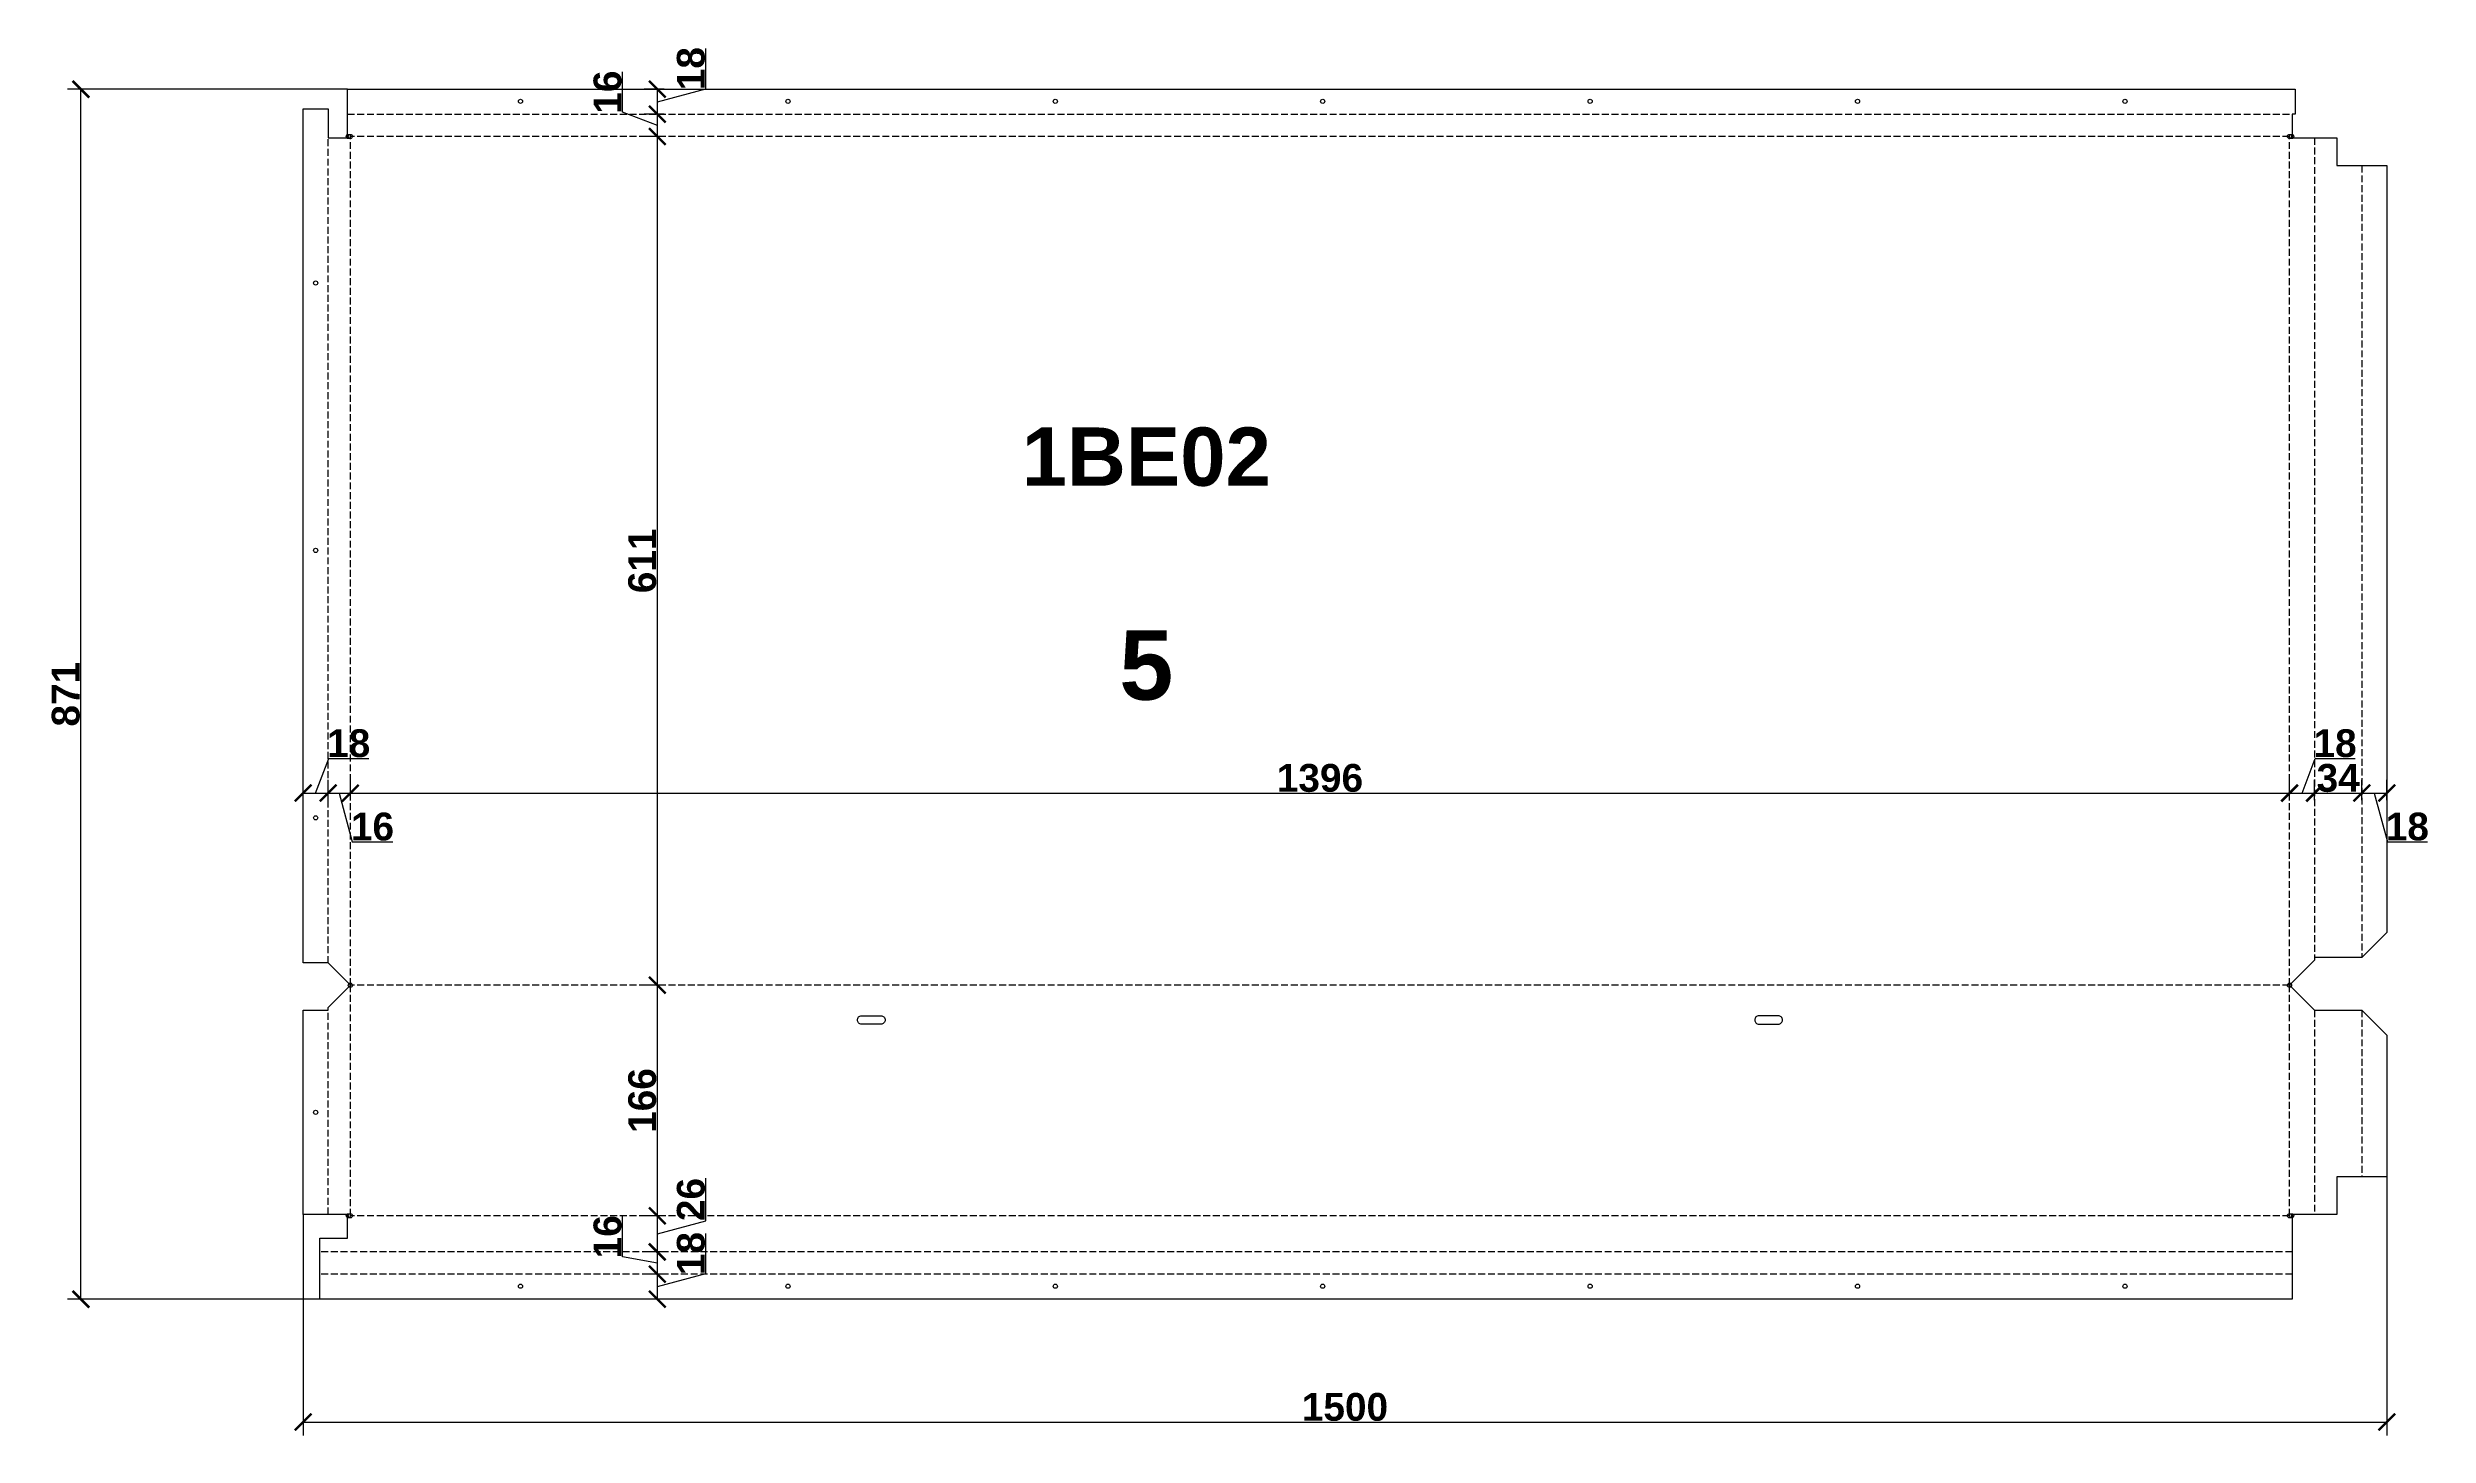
# Model space of a CAD drawing. Header units: millimetres. Extents: x -19407 to -17693, y -10137 to -9138.
import ezdxf
from ezdxf.enums import TextEntityAlignment as Align

# ---------------------------------------------------------------- set-up
doc = ezdxf.new("R2010")
doc.units = ezdxf.units.MM
doc.linetypes.add('CncKadLineStyle_Dot', pattern=[7, 5, -2, 0])
doc.linetypes.add('DASHED', pattern=[7, 5, -2, 0])
doc.layers.get('Defpoints').update_dxf_attribs({"color": 3, "lineweight": 0})
for name, color, linetype in [('KNA - BendingIN', 162, 'Continuous'), ('KNA - BendingOUT', 10, 'Continuous'), ('KNA - Contour', 7, 'Continuous'), ('KNA - Dimensions', 134, 'Continuous')]:
    doc.layers.add(name, color=color, linetype=linetype)
doc.layers.add('KNA - PanName', color=7, linetype='Continuous', plot=False)
doc.layers.add('KNA - PanQty', color=40, linetype='Continuous', lineweight=5, plot=False)
doc.styles.add('KNA', font='arialbd.ttf', dxfattribs={"height": 20})
doc.styles.add('MtXpl_ISOCPEUR', font='arialbd.ttf')
doc.dimstyles.new('1 к 30', dxfattribs={"dimscale": 25, "dimtxt": 20, "dimasz": 40, "dimexe": 32, "dimexo": 0, "dimgap": 2, "dimtad": 1, "dimdec": 0, "dimzin": 9, "dimtxsty": 'KNA', "dimblk": 'ARCHTICK', "dimcen": 5, "dimadec": 1, "dimazin": 0, "dimtfac": 1, "dimtdec": 0, "dimtmove": 1, "dimatfit": 3, "dimldrblk": 'OBLIQUE', "dimfxl": 1, "dimarcsym": 1})

# ---------------------------------------------------------------- blocks, each defined once
blk = doc.blocks.new('_ArchTick')
at = {"color": 0, "linetype": 'ByBlock', "const_width": 0.15}
blk.add_lwpolyline([(-0.5, -0.5), (0.5, 0.5)], dxfattribs=at)
blk = doc.blocks.new('*D16')
at = {"layer": 'Defpoints', "color": 0, "transparency": 16777216}
for p in [(-17722.7, -9950.6), (-19222.7, -9977.6), (-17722.7, -10127.1)]:
    blk.add_point(p, dxfattribs=at)
at = {"layer": 'KNA - Dimensions', "color": 0, "lineweight": -2, "transparency": 16777216}
for p, q in [((-17722.7, -9950.6), (-17722.7, -10136.7)), ((-19222.7, -9977.6), (-19222.7, -10136.7)), ((-19222.7, -10127.1), (-17722.7, -10127.1))]:
    blk.add_line(p, q, dxfattribs=at)
at = {"layer": 'KNA - Dimensions', "color": 0, "lineweight": -2, "transparency": 16777216, "xscale": 12, "yscale": 12, "zscale": 12, "rotation": 180}
blk.add_blockref('_ArchTick', (-19222.7, -10127.1), dxfattribs=at)
at = {"layer": 'KNA - Dimensions', "color": 0, "lineweight": -2, "transparency": 16777216, "xscale": 12, "yscale": 12, "zscale": 12}
blk.add_blockref('_ArchTick', (-17722.7, -10127.1), dxfattribs=at)
at = {"layer": 'KNA - Dimensions', "color": 0, "transparency": 16777216, "insert": (-18472.7, -10116.3), "char_height": 20, "attachment_point": 5, "style": 'KNA'}
blk.add_mtext('1500', dxfattribs=at)
blk = doc.blocks.new('_Oblique')
at = {"color": 0, "linetype": 'ByBlock', "lineweight": -2}
blk.add_line((-0.5, -0.5), (0.5, 0.5), dxfattribs=at)
blk = doc.blocks.new('*D15')
at = {"layer": 'Defpoints', "color": 0, "transparency": 16777216}
for p in [(-19382.7, -9167.6), (-19190.7, -9167.6), (-19210.7, -10038.6)]:
    blk.add_point(p, dxfattribs=at)
at = {"layer": 'KNA - Dimensions', "color": 0, "lineweight": -2, "transparency": 16777216}
for p, q in [((-19190.7, -9167.6), (-19392.3, -9167.6)), ((-19382.7, -10038.6), (-19382.7, -9167.6)), ((-19210.7, -10038.6), (-19392.3, -10038.6))]:
    blk.add_line(p, q, dxfattribs=at)
at = {"layer": 'KNA - Dimensions', "color": 0, "lineweight": -2, "transparency": 16777216, "xscale": 12, "yscale": 12, "zscale": 12}
for p, rotation in [((-19382.7, -9167.6), 90), ((-19382.7, -10038.6), 270)]:
    blk.add_blockref('_ArchTick', p, dxfattribs=dict(at, rotation=rotation))
at = {"layer": 'KNA - Dimensions', "color": 0, "transparency": 16777216, "insert": (-19393.5, -9603.1), "char_height": 20, "attachment_point": 5, "rotation": 90, "style": 'KNA'}
blk.add_mtext('871', dxfattribs=at)
blk = doc.blocks.new('*D14')
at = {"layer": 'Defpoints', "color": 0, "transparency": 16777216}
for p in [(-18967.7, -9167.6), (-18962.7, -9167.6), (-18962.7, -9185.6)]:
    blk.add_point(p, dxfattribs=at)
at = {"layer": 'KNA - Dimensions', "color": 0, "lineweight": -2, "transparency": 16777216}
for p, q in [((-18932.7, -9167.2), (-18932.7, -9138.4)), ((-18962.7, -9167.6), (-18977.3, -9167.6)), ((-18967.7, -9176.6), (-18932.7, -9167.2)), ((-18967.7, -9185.6), (-18967.7, -9167.6)), ((-18962.7, -9185.6), (-18977.3, -9185.6))]:
    blk.add_line(p, q, dxfattribs=at)
at = {"layer": 'KNA - Dimensions', "color": 0, "lineweight": -2, "transparency": 16777216, "xscale": 12, "yscale": 12, "zscale": 12}
for p, rotation in [((-18967.7, -9167.6), 90), ((-18967.7, -9185.6), 270)]:
    blk.add_blockref('_ArchTick', p, dxfattribs=dict(at, rotation=rotation))
at = {"layer": 'KNA - Dimensions', "color": 0, "transparency": 16777216, "insert": (-18943.5, -9152.8), "char_height": 20, "attachment_point": 5, "rotation": 90, "style": 'KNA'}
blk.add_mtext('18', dxfattribs=at)
blk = doc.blocks.new('*D13')
at = {"layer": 'Defpoints', "color": 0, "transparency": 16777216}
for p in [(-18967.7, -9185.6), (-18962.7, -9185.6), (-18962.7, -9201.6)]:
    blk.add_point(p, dxfattribs=at)
at = {"layer": 'KNA - Dimensions', "color": 0, "lineweight": -2, "transparency": 16777216}
for p, q in [((-18992.7, -9184.2), (-18992.7, -9155.1)), ((-18967.7, -9193.6), (-18992.7, -9184.2)), ((-18962.7, -9185.6), (-18977.3, -9185.6)), ((-18967.7, -9201.6), (-18967.7, -9185.6)), ((-18962.7, -9201.6), (-18977.3, -9201.6))]:
    blk.add_line(p, q, dxfattribs=at)
at = {"layer": 'KNA - Dimensions', "color": 0, "lineweight": -2, "transparency": 16777216, "xscale": 12, "yscale": 12, "zscale": 12}
for p, rotation in [((-18967.7, -9185.6), 90), ((-18967.7, -9201.6), 270)]:
    blk.add_blockref('_ArchTick', p, dxfattribs=dict(at, rotation=rotation))
at = {"layer": 'KNA - Dimensions', "color": 0, "transparency": 16777216, "insert": (-19003.5, -9169.7), "char_height": 20, "attachment_point": 5, "rotation": 90, "style": 'KNA'}
blk.add_mtext('16', dxfattribs=at)
blk = doc.blocks.new('*D12')
at = {"layer": 'Defpoints', "color": 0, "transparency": 16777216}
for p in [(-18967.7, -9201.6), (-18962.7, -9201.6), (-18962.7, -9812.6)]:
    blk.add_point(p, dxfattribs=at)
at = {"layer": 'KNA - Dimensions', "color": 0, "lineweight": -2, "transparency": 16777216}
for p, q in [((-18962.7, -9201.6), (-18977.3, -9201.6)), ((-18967.7, -9812.6), (-18967.7, -9201.6)), ((-18962.7, -9812.6), (-18977.3, -9812.6))]:
    blk.add_line(p, q, dxfattribs=at)
at = {"layer": 'KNA - Dimensions', "color": 0, "lineweight": -2, "transparency": 16777216, "xscale": 12, "yscale": 12, "zscale": 12}
for p, rotation in [((-18967.7, -9201.6), 90), ((-18967.7, -9812.6), 270)]:
    blk.add_blockref('_ArchTick', p, dxfattribs=dict(at, rotation=rotation))
at = {"layer": 'KNA - Dimensions', "color": 0, "transparency": 16777216, "insert": (-18978.5, -9507.1), "char_height": 20, "attachment_point": 5, "rotation": 90, "style": 'KNA'}
blk.add_mtext('611', dxfattribs=at)
blk = doc.blocks.new('*D11')
at = {"layer": 'Defpoints', "color": 0, "transparency": 16777216}
for p in [(-18967.7, -9812.6), (-18962.7, -9812.6), (-18962.7, -9978.6)]:
    blk.add_point(p, dxfattribs=at)
at = {"layer": 'KNA - Dimensions', "color": 0, "lineweight": -2, "transparency": 16777216}
for p, q in [((-18962.7, -9812.6), (-18977.3, -9812.6)), ((-18967.7, -9978.6), (-18967.7, -9812.6)), ((-18962.7, -9978.6), (-18977.3, -9978.6))]:
    blk.add_line(p, q, dxfattribs=at)
at = {"layer": 'KNA - Dimensions', "color": 0, "lineweight": -2, "transparency": 16777216, "xscale": 12, "yscale": 12, "zscale": 12}
for p, rotation in [((-18967.7, -9812.6), 90), ((-18967.7, -9978.6), 270)]:
    blk.add_blockref('_ArchTick', p, dxfattribs=dict(at, rotation=rotation))
at = {"layer": 'KNA - Dimensions', "color": 0, "transparency": 16777216, "insert": (-18978.5, -9895.6), "char_height": 20, "attachment_point": 5, "rotation": 90, "style": 'KNA'}
blk.add_mtext('166', dxfattribs=at)
blk = doc.blocks.new('*D10')
at = {"layer": 'Defpoints', "color": 0, "transparency": 16777216}
for p in [(-18967.7, -9978.6), (-18962.7, -9978.6), (-18962.7, -10004.6)]:
    blk.add_point(p, dxfattribs=at)
at = {"layer": 'KNA - Dimensions', "color": 0, "lineweight": -2, "transparency": 16777216}
for p, q in [((-18932.7, -9982.2), (-18932.7, -9951.6)), ((-18962.7, -9978.6), (-18977.3, -9978.6)), ((-18967.7, -10004.6), (-18967.7, -9978.6)), ((-18967.7, -9991.6), (-18932.7, -9982.2)), ((-18962.7, -10004.6), (-18977.3, -10004.6))]:
    blk.add_line(p, q, dxfattribs=at)
at = {"layer": 'KNA - Dimensions', "color": 0, "lineweight": -2, "transparency": 16777216, "xscale": 12, "yscale": 12, "zscale": 12}
for p, rotation in [((-18967.7, -9978.6), 90), ((-18967.7, -10004.6), 270)]:
    blk.add_blockref('_ArchTick', p, dxfattribs=dict(at, rotation=rotation))
at = {"layer": 'KNA - Dimensions', "color": 0, "transparency": 16777216, "insert": (-18943.5, -9966.9), "char_height": 20, "attachment_point": 5, "rotation": 90, "style": 'KNA'}
blk.add_mtext('26', dxfattribs=at)
blk = doc.blocks.new('*D9')
at = {"layer": 'Defpoints', "color": 0, "transparency": 16777216}
for p in [(-18967.7, -10004.6), (-18962.7, -10004.6), (-18962.7, -10020.6)]:
    blk.add_point(p, dxfattribs=at)
at = {"layer": 'KNA - Dimensions', "color": 0, "lineweight": -2, "transparency": 16777216}
for p, q in [((-18992.7, -10008.2), (-18992.7, -9979.1)), ((-18967.7, -10012.6), (-18992.7, -10008.2)), ((-18962.7, -10004.6), (-18977.3, -10004.6)), ((-18967.7, -10020.6), (-18967.7, -10004.6)), ((-18962.7, -10020.6), (-18977.3, -10020.6))]:
    blk.add_line(p, q, dxfattribs=at)
at = {"layer": 'KNA - Dimensions', "color": 0, "lineweight": -2, "transparency": 16777216, "xscale": 12, "yscale": 12, "zscale": 12}
for p, rotation in [((-18967.7, -10004.6), 90), ((-18967.7, -10020.6), 270)]:
    blk.add_blockref('_ArchTick', p, dxfattribs=dict(at, rotation=rotation))
at = {"layer": 'KNA - Dimensions', "color": 0, "transparency": 16777216, "insert": (-19003.5, -9993.7), "char_height": 20, "attachment_point": 5, "rotation": 90, "style": 'KNA'}
blk.add_mtext('16', dxfattribs=at)
blk = doc.blocks.new('*D8')
at = {"layer": 'Defpoints', "color": 0, "transparency": 16777216}
for p in [(-18967.7, -10020.6), (-18962.7, -10020.6), (-18962.7, -10038.6)]:
    blk.add_point(p, dxfattribs=at)
at = {"layer": 'KNA - Dimensions', "color": 0, "lineweight": -2, "transparency": 16777216}
for p, q in [((-18932.7, -10020.2), (-18932.7, -9991.4)), ((-18962.7, -10020.6), (-18977.3, -10020.6)), ((-18967.7, -10029.6), (-18932.7, -10020.2)), ((-18967.7, -10038.6), (-18967.7, -10020.6)), ((-18962.7, -10038.6), (-18977.3, -10038.6))]:
    blk.add_line(p, q, dxfattribs=at)
at = {"layer": 'KNA - Dimensions', "color": 0, "lineweight": -2, "transparency": 16777216, "xscale": 12, "yscale": 12, "zscale": 12}
for p, rotation in [((-18967.7, -10020.6), 90), ((-18967.7, -10038.6), 270)]:
    blk.add_blockref('_ArchTick', p, dxfattribs=dict(at, rotation=rotation))
at = {"layer": 'KNA - Dimensions', "color": 0, "transparency": 16777216, "insert": (-18943.5, -10005.8), "char_height": 20, "attachment_point": 5, "rotation": 90, "style": 'KNA'}
blk.add_mtext('18', dxfattribs=at)
blk = doc.blocks.new('*D7')
at = {"layer": 'Defpoints', "color": 0, "transparency": 16777216}
for p in [(-17740.7, -9679.3), (-17722.7, -9674.3), (-17722.7, -9679.3)]:
    blk.add_point(p, dxfattribs=at)
at = {"layer": 'KNA - Dimensions', "color": 0, "lineweight": -2, "transparency": 16777216}
for p, q in [((-17740.7, -9679.3), (-17740.7, -9664.7)), ((-17722.7, -9679.3), (-17722.7, -9664.7)), ((-17740.7, -9674.3), (-17722.7, -9674.3)), ((-17731.7, -9674.3), (-17722.3, -9709.3)), ((-17722.3, -9709.3), (-17693.5, -9709.3))]:
    blk.add_line(p, q, dxfattribs=at)
at = {"layer": 'KNA - Dimensions', "color": 0, "lineweight": -2, "transparency": 16777216, "xscale": 12, "yscale": 12, "zscale": 12, "rotation": 180}
blk.add_blockref('_ArchTick', (-17740.7, -9674.3), dxfattribs=at)
at = {"layer": 'KNA - Dimensions', "color": 0, "lineweight": -2, "transparency": 16777216, "xscale": 12, "yscale": 12, "zscale": 12}
blk.add_blockref('_ArchTick', (-17722.7, -9674.3), dxfattribs=at)
at = {"layer": 'KNA - Dimensions', "color": 0, "transparency": 16777216, "insert": (-17707.9, -9698.5), "char_height": 20, "attachment_point": 5, "style": 'KNA'}
blk.add_mtext('18', dxfattribs=at)
blk = doc.blocks.new('*D6')
at = {"layer": 'Defpoints', "color": 0, "transparency": 16777216}
for p in [(-17774.7, -9679.3), (-17740.7, -9674.3), (-17740.7, -9679.3)]:
    blk.add_point(p, dxfattribs=at)
at = {"layer": 'KNA - Dimensions', "color": 0, "lineweight": -2, "transparency": 16777216}
for p, q in [((-17774.7, -9679.3), (-17774.7, -9664.7)), ((-17740.7, -9679.3), (-17740.7, -9664.7)), ((-17774.7, -9674.3), (-17740.7, -9674.3))]:
    blk.add_line(p, q, dxfattribs=at)
at = {"layer": 'KNA - Dimensions', "color": 0, "lineweight": -2, "transparency": 16777216, "xscale": 12, "yscale": 12, "zscale": 12, "rotation": 180}
blk.add_blockref('_ArchTick', (-17774.7, -9674.3), dxfattribs=at)
at = {"layer": 'KNA - Dimensions', "color": 0, "lineweight": -2, "transparency": 16777216, "xscale": 12, "yscale": 12, "zscale": 12}
blk.add_blockref('_ArchTick', (-17740.7, -9674.3), dxfattribs=at)
at = {"layer": 'KNA - Dimensions', "color": 0, "transparency": 16777216, "insert": (-17757.7, -9663.5), "char_height": 20, "attachment_point": 5, "style": 'KNA'}
blk.add_mtext('34', dxfattribs=at)
blk = doc.blocks.new('*D5')
at = {"layer": 'Defpoints', "color": 0, "transparency": 16777216}
for p in [(-17792.7, -9679.3), (-17774.7, -9674.3), (-17774.7, -9679.3)]:
    blk.add_point(p, dxfattribs=at)
at = {"layer": 'KNA - Dimensions', "color": 0, "lineweight": -2, "transparency": 16777216}
for p, q in [((-17792.7, -9679.3), (-17792.7, -9664.7)), ((-17783.7, -9674.3), (-17774.3, -9649.3)), ((-17774.7, -9679.3), (-17774.7, -9664.7)), ((-17774.3, -9649.3), (-17745.5, -9649.3)), ((-17792.7, -9674.3), (-17774.7, -9674.3))]:
    blk.add_line(p, q, dxfattribs=at)
at = {"layer": 'KNA - Dimensions', "color": 0, "lineweight": -2, "transparency": 16777216, "xscale": 12, "yscale": 12, "zscale": 12, "rotation": 180}
blk.add_blockref('_ArchTick', (-17792.7, -9674.3), dxfattribs=at)
at = {"layer": 'KNA - Dimensions', "color": 0, "lineweight": -2, "transparency": 16777216, "xscale": 12, "yscale": 12, "zscale": 12}
blk.add_blockref('_ArchTick', (-17774.7, -9674.3), dxfattribs=at)
at = {"layer": 'KNA - Dimensions', "color": 0, "transparency": 16777216, "insert": (-17759.9, -9638.5), "char_height": 20, "attachment_point": 5, "style": 'KNA'}
blk.add_mtext('18', dxfattribs=at)
blk = doc.blocks.new('*D4')
at = {"layer": 'Defpoints', "color": 0, "transparency": 16777216}
for p in [(-19188.7, -9679.3), (-17792.7, -9674.3), (-17792.7, -9679.3)]:
    blk.add_point(p, dxfattribs=at)
at = {"layer": 'KNA - Dimensions', "color": 0, "lineweight": -2, "transparency": 16777216}
for p, q in [((-19188.7, -9679.3), (-19188.7, -9664.7)), ((-17792.7, -9679.3), (-17792.7, -9664.7)), ((-19188.7, -9674.3), (-17792.7, -9674.3))]:
    blk.add_line(p, q, dxfattribs=at)
at = {"layer": 'KNA - Dimensions', "color": 0, "lineweight": -2, "transparency": 16777216, "xscale": 12, "yscale": 12, "zscale": 12, "rotation": 180}
blk.add_blockref('_ArchTick', (-19188.7, -9674.3), dxfattribs=at)
at = {"layer": 'KNA - Dimensions', "color": 0, "lineweight": -2, "transparency": 16777216, "xscale": 12, "yscale": 12, "zscale": 12}
blk.add_blockref('_ArchTick', (-17792.7, -9674.3), dxfattribs=at)
at = {"layer": 'KNA - Dimensions', "color": 0, "transparency": 16777216, "insert": (-18490.7, -9663.5), "char_height": 20, "attachment_point": 5, "style": 'KNA'}
blk.add_mtext('1396', dxfattribs=at)
blk = doc.blocks.new('*D3')
at = {"layer": 'Defpoints', "color": 0, "transparency": 16777216}
for p in [(-19204.7, -9679.3), (-19188.7, -9674.3), (-19188.7, -9679.3)]:
    blk.add_point(p, dxfattribs=at)
at = {"layer": 'KNA - Dimensions', "color": 0, "lineweight": -2, "transparency": 16777216}
for p, q in [((-19204.7, -9679.3), (-19204.7, -9664.7)), ((-19188.7, -9679.3), (-19188.7, -9664.7)), ((-19204.7, -9674.3), (-19188.7, -9674.3)), ((-19196.7, -9674.3), (-19187.3, -9709.3)), ((-19187.3, -9709.3), (-19158.2, -9709.3))]:
    blk.add_line(p, q, dxfattribs=at)
at = {"layer": 'KNA - Dimensions', "color": 0, "lineweight": -2, "transparency": 16777216, "xscale": 12, "yscale": 12, "zscale": 12, "rotation": 180}
blk.add_blockref('_ArchTick', (-19204.7, -9674.3), dxfattribs=at)
at = {"layer": 'KNA - Dimensions', "color": 0, "lineweight": -2, "transparency": 16777216, "xscale": 12, "yscale": 12, "zscale": 12}
blk.add_blockref('_ArchTick', (-19188.7, -9674.3), dxfattribs=at)
at = {"layer": 'KNA - Dimensions', "color": 0, "transparency": 16777216, "insert": (-19172.8, -9698.5), "char_height": 20, "attachment_point": 5, "style": 'KNA'}
blk.add_mtext('16', dxfattribs=at)
blk = doc.blocks.new('*D2')
at = {"layer": 'Defpoints', "color": 0, "transparency": 16777216}
for p in [(-19222.7, -9679.3), (-19204.7, -9674.3), (-19204.7, -9679.3)]:
    blk.add_point(p, dxfattribs=at)
at = {"layer": 'KNA - Dimensions', "color": 0, "lineweight": -2, "transparency": 16777216}
for p, q in [((-19222.7, -9679.3), (-19222.7, -9664.7)), ((-19213.7, -9674.3), (-19204.3, -9649.3)), ((-19204.7, -9679.3), (-19204.7, -9664.7)), ((-19204.3, -9649.3), (-19175.5, -9649.3)), ((-19222.7, -9674.3), (-19204.7, -9674.3))]:
    blk.add_line(p, q, dxfattribs=at)
at = {"layer": 'KNA - Dimensions', "color": 0, "lineweight": -2, "transparency": 16777216, "xscale": 12, "yscale": 12, "zscale": 12, "rotation": 180}
blk.add_blockref('_ArchTick', (-19222.7, -9674.3), dxfattribs=at)
at = {"layer": 'KNA - Dimensions', "color": 0, "lineweight": -2, "transparency": 16777216, "xscale": 12, "yscale": 12, "zscale": 12}
blk.add_blockref('_ArchTick', (-19204.7, -9674.3), dxfattribs=at)
at = {"layer": 'KNA - Dimensions', "color": 0, "transparency": 16777216, "insert": (-19189.9, -9638.5), "char_height": 20, "attachment_point": 5, "style": 'KNA'}
blk.add_mtext('18', dxfattribs=at)

msp = doc.modelspace()

# ---------------------------------------------------------------- linework, layer by layer
at = {"layer": 'KNA - BendingIN', "linetype": 'DASHED'}
for p, q in [((-17792.7, -9201.6), (-19188.7, -9201.6)), ((-19188.7, -9812.6), (-19188.7, -9201.6)), ((-17792.7, -9812.6), (-17792.7, -9201.6)), ((-17740.7, -9222.6), (-17740.7, -9792.6)), ((-19188.7, -9978.6), (-19188.7, -9812.6)), ((-17792.7, -9812.6), (-19188.7, -9812.6)), ((-17792.7, -9978.6), (-17792.7, -9812.6)), ((-17740.7, -9830.6), (-17740.7, -9950.6)), ((-17792.7, -9978.6), (-19188.7, -9978.6)), ((-17790.7, -10004.6), (-19210.7, -10004.6))]:
    msp.add_line(p, q, dxfattribs=at)
at = {"layer": 'KNA - BendingOUT', "linetype": 'CncKadLineStyle_Dot'}
for p, q in [((-19190.7, -9185.6), (-17790.7, -9185.6)), ((-19204.7, -9796.6), (-19204.7, -9202.6)), ((-17774.7, -9202.6), (-17774.7, -9792.6)), ((-19204.7, -9977.6), (-19204.7, -9830.6)), ((-17774.7, -9830.6), (-17774.7, -9977.6))]:
    msp.add_line(p, q, dxfattribs=at)
at = {"layer": 'KNA - BendingOUT', "linetype": 'DASHED'}
msp.add_line((-17790.7, -10020.6), (-19210.7, -10020.6), dxfattribs=at)
at = {"layer": 'KNA - Contour'}
msp.add_lwpolyline([(-19204.7, -9202.6), (-19190.7, -9202.6), (-19190.7, -9167.6), (-17788.7, -9167.6), (-17788.7, -9185.6), (-17790.7, -9185.6), (-17790.7, -9202.6), (-17758.7, -9202.6), (-17758.7, -9222.6), (-17722.7, -9222.6), (-17722.7, -9774.6), (-17740.7, -9792.6), (-17774.7, -9792.6), (-17774.7, -9794.6), (-17792.7, -9812.6), (-17774.7, -9830.6), (-17740.7, -9830.6), (-17722.7, -9848.6), (-17722.7, -9950.6), (-17758.7, -9950.6), (-17758.7, -9977.6), (-17790.7, -9977.6), (-17790.7, -10038.6), (-19210.7, -10038.6), (-19210.7, -9994.6), (-19190.7, -9994.6), (-19190.7, -9977.6), (-19204.7, -9977.6), (-19204.7, -9977.6), (-19222.7, -9977.6), (-19222.7, -9830.6), (-19204.7, -9830.6), (-19204.7, -9828.6), (-19188.7, -9812.6), (-19204.7, -9796.6), (-19222.7, -9796.6), (-19222.7, -9181.6), (-19204.7, -9181.6)], close=True, dxfattribs=at)
for points in [[(-18820.7, -9834.6), (-18806.7, -9834.6, -0.414214), (-18803.7, -9837.6, -0.414214), (-18806.7, -9840.6), (-18820.7, -9840.6, -0.414214), (-18823.7, -9837.6, -0.414214)], [(-18160.7, -9834.6), (-18174.7, -9834.6, 0.414214), (-18177.7, -9837.6, 0.414214), (-18174.7, -9840.6), (-18160.7, -9840.6, 0.414214), (-18157.7, -9837.6, 0.414214)]]:
    msp.add_lwpolyline(points, format="xyb", close=True, dxfattribs=at)
for centre in [(-19066.2, -9176.3), (-18873.7, -9176.3), (-18681.2, -9176.3), (-18488.7, -9176.3), (-18296.2, -9176.3), (-18103.7, -9176.3), (-17911.2, -9176.3), (-19190.2, -9201.6), (-19188.7, -9201.6), (-17792.7, -9201.6), (-17791.2, -9201.6), (-19213.7, -9307.1), (-19213.7, -9499.6), (-19213.7, -9692.1), (-19188.7, -9812.6), (-17792.7, -9812.6), (-19213.7, -9904.1), (-19190.2, -9978.6), (-19188.7, -9978.6), (-17792.7, -9978.6), (-17791.2, -9978.6), (-19066.2, -10029.3), (-18873.7, -10029.3), (-18681.2, -10029.3), (-18488.7, -10029.3), (-18296.2, -10029.3), (-18103.7, -10029.3), (-17911.2, -10029.3)]:
    msp.add_circle(centre, 1.5, dxfattribs=at)

# ---------------------------------------------------------------- texts
at = {"layer": 'KNA - PanName', "color": 84, "style": 'MtXpl_ISOCPEUR'}
msp.add_text('1BE02', height=42, dxfattribs=at).set_placement((-18615.7, -9432.1), align=Align.MIDDLE_CENTER)
at = {"layer": 'KNA - PanQty', "style": 'MtXpl_ISOCPEUR'}
msp.add_text('5', height=50, dxfattribs=at).set_placement((-18615.7, -9582.1), align=Align.MIDDLE_CENTER)

# ---------------------------------------------------------------- dimensions: what is measured, and where the dimension line sits
at = {"layer": 'KNA - Dimensions'}
for base, p1, p2, picture, middle in [((-18967.7, -9167.6), (-18962.7, -9185.6), (-18962.7, -9167.6), '*D14', (-18932.7, -9166.6)), ((-18967.7, -9185.6), (-18962.7, -9201.6), (-18962.7, -9185.6), '*D13', (-18992.7, -9183.6)), ((-18967.7, -9978.6), (-18962.7, -10004.6), (-18962.7, -9978.6), '*D10', (-18932.7, -9981.6)), ((-18967.7, -10004.6), (-18962.7, -10020.6), (-18962.7, -10004.6), '*D9', (-18992.7, -10007.6)), ((-18967.7, -10020.6), (-18962.7, -10038.6), (-18962.7, -10020.6), '*D8', (-18932.7, -10019.6))]:
    dim = msp.add_linear_dim(base=base, p1=p1, p2=p2, angle=90, dimstyle='1 к 30', override={"dimscale": 0.3, "dimdec": 0, "dimtxsty": 'KNA', "dimadec": 1}, dxfattribs=at)
    dim.commit()
    dim.dimension.update_dxf_attribs({"geometry": picture, "text_midpoint": middle, "dimtype": 128})
for base, p1, p2, picture, middle in [((-19382.7, -9167.6), (-19210.7, -10038.6), (-19190.7, -9167.6), '*D15', (-19393.5, -9603.1)), ((-18967.7, -9201.6), (-18962.7, -9812.6), (-18962.7, -9201.6), '*D12', (-18978.5, -9507.1)), ((-18967.7, -9812.6), (-18962.7, -9978.6), (-18962.7, -9812.6), '*D11', (-18978.5, -9895.6))]:
    dim = msp.add_linear_dim(base=base, p1=p1, p2=p2, angle=90, dimstyle='1 к 30', override={"dimscale": 0.3, "dimdec": 0, "dimtxsty": 'KNA', "dimadec": 1}, dxfattribs=at)
    dim.commit()
    dim.dimension.update_dxf_attribs({"geometry": picture, "text_midpoint": middle})
for base, p1, p2, picture, middle in [((-19204.7, -9674.3), (-19222.7, -9679.3), (-19204.7, -9679.3), '*D2', (-19203.7, -9649.3)), ((-17774.7, -9674.3), (-17792.7, -9679.3), (-17774.7, -9679.3), '*D5', (-17773.7, -9649.3)), ((-19188.7, -9674.3), (-19204.7, -9679.3), (-19188.7, -9679.3), '*D3', (-19186.7, -9709.3)), ((-17722.7, -9674.3), (-17740.7, -9679.3), (-17722.7, -9679.3), '*D7', (-17721.7, -9709.3))]:
    dim = msp.add_linear_dim(base=base, p1=p1, p2=p2, dimstyle='1 к 30', override={"dimscale": 0.3, "dimdec": 0, "dimtxsty": 'KNA', "dimadec": 1}, dxfattribs=at)
    dim.commit()
    dim.dimension.update_dxf_attribs({"geometry": picture, "text_midpoint": middle, "dimtype": 128})
for base, p1, p2, override, picture, middle in [((-17792.7, -9674.3), (-19188.7, -9679.3), (-17792.7, -9679.3), {"dimscale": 0.3, "dimdec": 0, "dimtxsty": 'KNA', "dimadec": 1}, '*D4', (-18490.7, -9663.5)), ((-17740.7, -9674.3), (-17774.7, -9679.3), (-17740.7, -9679.3), {"dimscale": 0.3, "dimdec": 0, "dimtxsty": 'KNA', "dimadec": 1}, '*D6', (-17757.7, -9663.5)), ((-17722.7, -10127.1), (-19222.7, -9977.6), (-17722.7, -9950.6), {"dimscale": 0.3}, '*D16', (-18472.7, -10116.3))]:
    dim = msp.add_linear_dim(base=base, p1=p1, p2=p2, dimstyle='1 к 30', override=override, dxfattribs=at)
    dim.commit()
    dim.dimension.update_dxf_attribs({"geometry": picture, "text_midpoint": middle})

doc.saveas('drawing.dxf')
